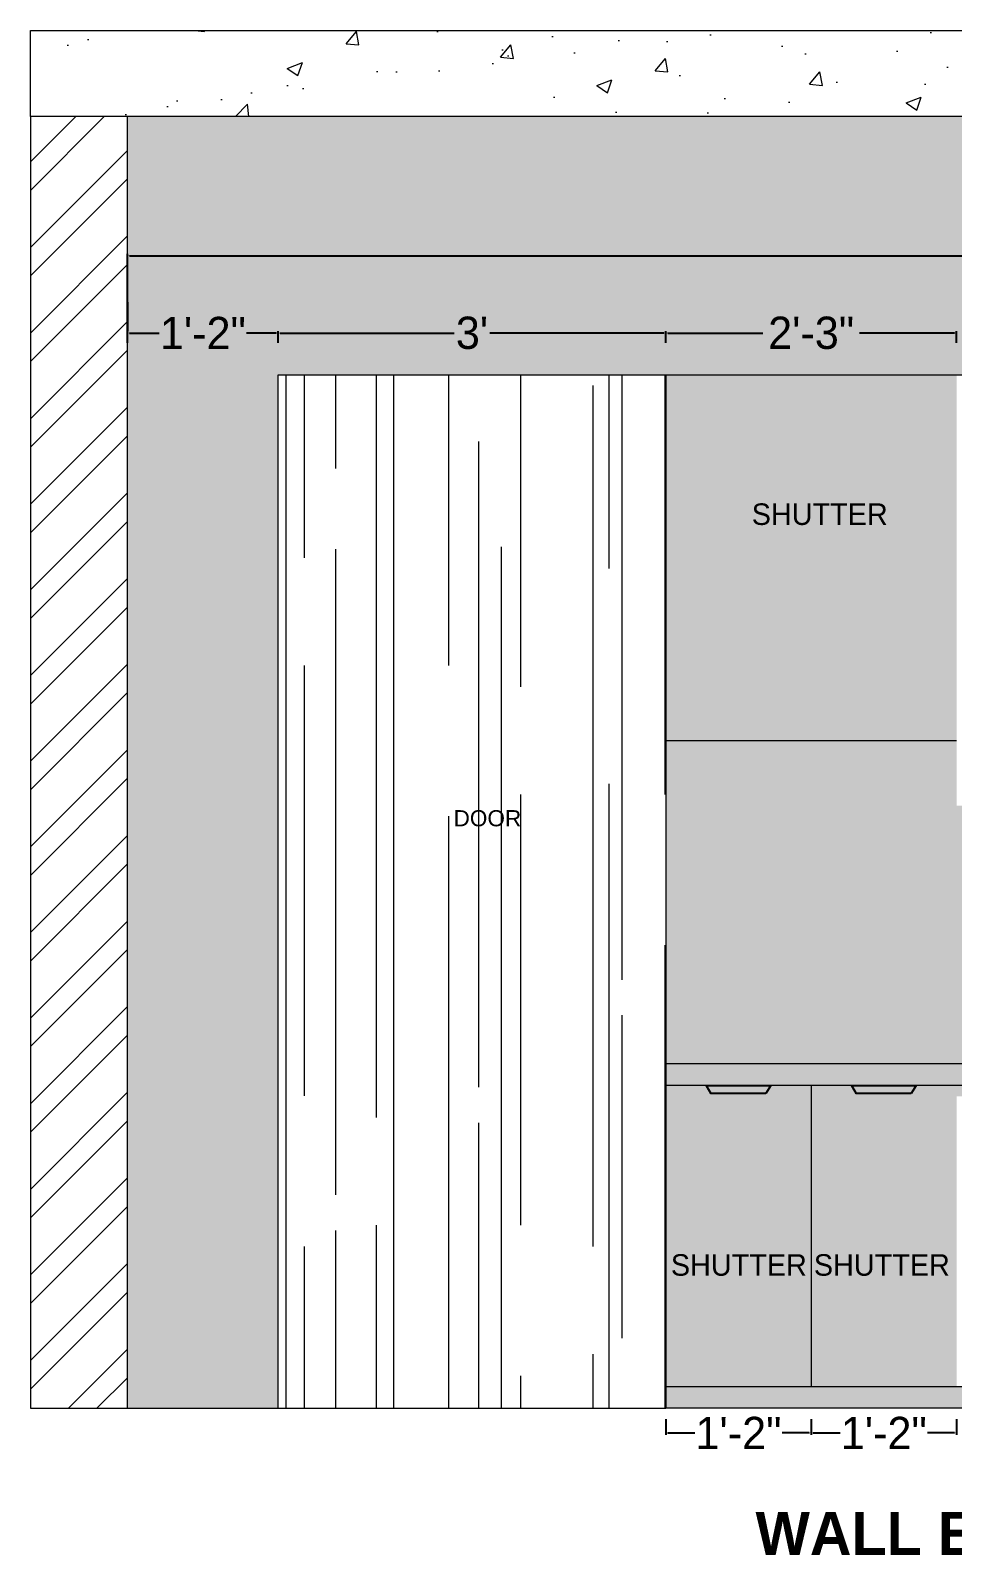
# Model space of a CAD drawing. Header units: inches. Extents: x 15448 to 46480, y -8154 to 0.
# Drawn here: x 22492.8 to 22578.4, y -4006.3 to -3864.6 of the extents above; entities that cross this region are included whole.
import ezdxf

# ---------------------------------------------------------------- set-up
doc = ezdxf.new("R2010")
doc.units = ezdxf.units.IN
doc.header["$MEASUREMENT"] = 0
for name, color, linetype in [('.', 30, 'Continuous'), ('IEL-HATCH-002', 7, 'Continuous'), ('PDF4_Text', 7, 'Continuous')]:
    doc.layers.add(name, color=color, linetype=linetype)
doc.styles.add('b.k', font='verdana.ttf')
doc.styles.add('HEMI', font='stylu.ttf')
doc.styles.add('PDF Arial', font='arial.ttf')
doc.dimstyles.new('STANDARD$0', dxfattribs={"dimscale": 0, "dimtxt": 6, "dimasz": 3, "dimexe": 2, "dimexo": 2, "dimgap": 0, "dimtad": 0, "dimtih": 1, "dimtoh": 1, "dimdec": 1, "dimzin": 0, "dimdsep": 46, "dimlunit": 4, "dimtxsty": 'b.k', "dimcen": 2.5, "dimclrd": 256, "dimclre": 256, "dimclrt": 256, "dimadec": 0, "dimazin": 0, "dimtfac": 1, "dimtdec": 1, "dimtofl": 0, "dimtmove": 2, "dimatfit": 2, "dimfxl": 1, "dimfrac": 2, "dimtolj": 1, "dimtzin": 0, "dimlwd": 9, "dimlwe": 9, "dimarcsym": 0})

# ---------------------------------------------------------------- blocks, each defined once
blk = doc.blocks.new('*D560')
at = {"color": 254, "lineweight": -2, "transparency": 16777216}
for p, q in [((22515.75, -3893.59), (22515.75, -3892.51)), ((22551.75, -3893.59), (22551.75, -3892.51))]:
    blk.add_line(p, q, dxfattribs=at)
at = {"color": 5, "lineweight": -2, "transparency": 16777216}
for p, q in [((22515.93, -3892.69), (22532.09, -3892.69)), ((22551.57, -3892.69), (22535.41, -3892.69))]:
    blk.add_line(p, q, dxfattribs=at)
at = {"color": 5, "transparency": 16777216}
for points in [[(22515.93, -3892.66), (22515.93, -3892.72), (22515.75, -3892.69)], [(22551.57, -3892.66), (22551.57, -3892.72), (22551.75, -3892.69)]]:
    blk.add_solid(points, dxfattribs=at)
at = {"layer": 'Defpoints', "color": 0, "transparency": 16777216}
for p in [(22551.75, -3892.69), (22515.75, -3896.59), (22551.75, -3896.59)]:
    blk.add_point(p, dxfattribs=at)
at = {"color": 5, "lineweight": 5, "transparency": 16777216, "insert": (22533.75, -3892.69), "char_height": 3, "attachment_point": 5, "style": 'HEMI'}
blk.add_mtext("\\A1;3'", dxfattribs=at)
blk = doc.blocks.new('*D561')
at = {"color": 254, "lineweight": -2, "transparency": 16777216}
for p, q in [((22551.75, -3893.59), (22551.75, -3892.51)), ((22578.75, -3893.59), (22578.75, -3892.51))]:
    blk.add_line(p, q, dxfattribs=at)
at = {"color": 5, "lineweight": -2, "transparency": 16777216}
for p, q in [((22551.93, -3892.69), (22560.76, -3892.69)), ((22578.57, -3892.69), (22569.74, -3892.69))]:
    blk.add_line(p, q, dxfattribs=at)
at = {"color": 5, "transparency": 16777216}
for points in [[(22551.93, -3892.66), (22551.93, -3892.72), (22551.75, -3892.69)], [(22578.57, -3892.66), (22578.57, -3892.72), (22578.75, -3892.69)]]:
    blk.add_solid(points, dxfattribs=at)
at = {"layer": 'Defpoints', "color": 0, "transparency": 16777216}
for p in [(22578.75, -3892.69), (22551.75, -3896.59), (22578.75, -3896.59)]:
    blk.add_point(p, dxfattribs=at)
at = {"color": 5, "lineweight": 5, "transparency": 16777216, "insert": (22565.25, -3892.69), "char_height": 3, "attachment_point": 5, "style": 'HEMI'}
blk.add_mtext('\\A1;2\'-3"', dxfattribs=at)
blk = doc.blocks.new('*D567')
at = {"color": 254, "lineweight": -2, "transparency": 16777216}
for p, q in [((22501.77, -3893.59), (22501.77, -3885.34)), ((22669.75, -3893.59), (22669.75, -3885.34))]:
    blk.add_line(p, q, dxfattribs=at)
at = {"color": 5, "lineweight": -2, "transparency": 16777216}
for p, q in [((22501.95, -3885.52), (22590.13, -3885.52)), ((22669.57, -3885.52), (22595.37, -3885.52))]:
    blk.add_line(p, q, dxfattribs=at)
at = {"color": 5, "transparency": 16777216}
for points in [[(22501.95, -3885.49), (22501.95, -3885.55), (22501.77, -3885.52)], [(22669.57, -3885.49), (22669.57, -3885.55), (22669.75, -3885.52)]]:
    blk.add_solid(points, dxfattribs=at)
at = {"layer": 'Defpoints', "color": 0, "transparency": 16777216}
for p in [(22501.77, -3885.52), (22501.77, -3896.59), (22669.75, -3896.59)]:
    blk.add_point(p, dxfattribs=at)
at = {"color": 5, "lineweight": 5, "transparency": 16777216, "insert": (22592.75, -3886.39), "char_height": 3, "attachment_point": 5, "style": 'HEMI'}
blk.add_mtext("\\A1;14'", dxfattribs=at)
blk = doc.blocks.new('*D568')
at = {"color": 254, "lineweight": -2, "transparency": 16777216}
for p, q in [((22501.77, -3889.81), (22501.77, -3892.51)), ((22515.75, -3893.59), (22515.75, -3892.51))]:
    blk.add_line(p, q, dxfattribs=at)
at = {"color": 5, "lineweight": -2, "transparency": 16777216}
for p, q in [((22501.95, -3892.69), (22504.71, -3892.69)), ((22515.57, -3892.69), (22512.81, -3892.69))]:
    blk.add_line(p, q, dxfattribs=at)
at = {"color": 5, "transparency": 16777216}
for points in [[(22501.95, -3892.66), (22501.95, -3892.72), (22501.77, -3892.69)], [(22515.57, -3892.66), (22515.57, -3892.72), (22515.75, -3892.69)]]:
    blk.add_solid(points, dxfattribs=at)
at = {"layer": 'Defpoints', "color": 0, "transparency": 16777216}
for p in [(22501.77, -3892.69), (22501.77, -3892.81), (22515.75, -3896.59)]:
    blk.add_point(p, dxfattribs=at)
at = {"color": 5, "lineweight": 5, "transparency": 16777216, "insert": (22508.76, -3892.69), "char_height": 3, "attachment_point": 5, "style": 'HEMI'}
blk.add_mtext('\\A1;1\'-2"', dxfattribs=at)
blk = doc.blocks.new('*D598')
at = {"color": 254, "lineweight": -2, "transparency": 16777216}
for p, q in [((22551.75, -3993.59), (22551.75, -3995.06)), ((22565.25, -3993.59), (22565.25, -3995.06))]:
    blk.add_line(p, q, dxfattribs=at)
at = {"color": 5, "lineweight": -2, "transparency": 16777216}
for p, q in [((22551.93, -3994.88), (22554.45, -3994.88)), ((22565.07, -3994.88), (22562.55, -3994.88))]:
    blk.add_line(p, q, dxfattribs=at)
at = {"color": 5, "transparency": 16777216}
for points in [[(22551.93, -3994.85), (22551.93, -3994.91), (22551.75, -3994.88)], [(22565.07, -3994.85), (22565.07, -3994.91), (22565.25, -3994.88)]]:
    blk.add_solid(points, dxfattribs=at)
at = {"layer": 'Defpoints', "color": 0, "transparency": 16777216}
for p in [(22551.75, -3990.59), (22565.25, -3990.59), (22565.25, -3994.88)]:
    blk.add_point(p, dxfattribs=at)
at = {"color": 5, "lineweight": 5, "transparency": 16777216, "insert": (22558.5, -3994.88), "char_height": 3, "attachment_point": 5, "style": 'HEMI'}
blk.add_mtext('\\A1;1\'-2"', dxfattribs=at)
blk = doc.blocks.new('*D599')
at = {"color": 254, "lineweight": -2, "transparency": 16777216}
for p, q in [((22565.25, -3993.59), (22565.25, -3995.06)), ((22578.75, -3993.59), (22578.75, -3995.06))]:
    blk.add_line(p, q, dxfattribs=at)
at = {"color": 5, "lineweight": -2, "transparency": 16777216}
for p, q in [((22565.43, -3994.88), (22567.95, -3994.88)), ((22578.57, -3994.88), (22576.05, -3994.88))]:
    blk.add_line(p, q, dxfattribs=at)
at = {"color": 5, "transparency": 16777216}
for points in [[(22565.43, -3994.85), (22565.43, -3994.91), (22565.25, -3994.88)], [(22578.57, -3994.85), (22578.57, -3994.91), (22578.75, -3994.88)]]:
    blk.add_solid(points, dxfattribs=at)
at = {"layer": 'Defpoints', "color": 0, "transparency": 16777216}
for p in [(22565.25, -3990.59), (22578.75, -3990.59), (22578.75, -3994.88)]:
    blk.add_point(p, dxfattribs=at)
at = {"color": 5, "lineweight": 5, "transparency": 16777216, "insert": (22572, -3994.88), "char_height": 3, "attachment_point": 5, "style": 'HEMI'}
blk.add_mtext('\\A1;1\'-2"', dxfattribs=at)
blk = doc.blocks.new('IUYGTFD')
at = {"layer": 'IEL-HATCH-002', "true_color": 0x000000, "transparency": 33554687}
h = blk.add_hatch(color=18, dxfattribs=at)
h.dxf.hatch_style = 1
h.paths.add_polyline_path([(19857.18, -3596.45), (19857.62, -3597.19), (19862.73, -3597.19), (19863.18, -3596.45)])
for p, q in [((19857.18, -3596.45), (19863.18, -3596.45)), ((19857.18, -3596.45), (19857.62, -3597.19)), ((19863.18, -3596.45), (19862.73, -3597.19)), ((19862.73, -3597.19), (19857.62, -3597.19))]:
    blk.add_line(p, q)

msp = doc.modelspace()

# ---------------------------------------------------------------- hatches: boundary and pattern name
at = {"layer": '.', "lineweight": 5, "true_color": 0xf27172}
h = msp.add_hatch(dxfattribs=at)
h.set_pattern_fill('ANSI32', color=11, scale=15)
h.set_pattern_definition([(45, (2567.5824, -358.7133), (-3.9774756, 3.9774756), []), (45, (2570.234, -358.7133), (-3.9774756, 3.9774756), [])])
h.paths.add_polyline_path([(22678.75, -3872.59), (22669.75, -3872.59), (22669.75, -3960.31), (22678.75, -3960.31)])
h.paths.add_polyline_path([(22678.75, -3960.31), (22669.75, -3960.31), (22669.75, -3962.55), (22678.75, -3962.55)])
h.paths.add_polyline_path([(22678.75, -3962.55), (22669.75, -3962.55), (22669.75, -3962.59), (22669.75, -3992.59), (22678.75, -3992.59)])
h.paths.add_polyline_path([(22501.77, -3872.59), (22492.75, -3872.59), (22492.75, -3992.59), (22501.77, -3992.59)])
at = {"layer": 'IEL-HATCH-002', "lineweight": 5, "true_color": 0x636466, "transparency": 33554687}
h = msp.add_hatch(dxfattribs=at)
h.set_pattern_fill('AR-CONC', color=251, scale=2)
h.set_pattern_definition([(50, (2567.582, -358.713), (14.3452037, -1.255043), [1.5, -16.5]), (355, (2567.582, -358.713), (-2.775027, 15.043843), [1.2, -13.2]), (100.451444, (2568.778, -358.818), (11.570177, 13.7888), [1.274804, -14.022842]), (46.1842, (2567.582, -354.713), (21.344827, -3.310386), [2.25, -24.75]), (96.63564, (2569.361, -354.99), (18.693239, 19.482372), [1.912207, -21.034275]), (351.18416, (2567.582, -354.713), (18.69324, 19.482372), [1.8, -19.8]), (21, (2569.582, -355.713), (11.938141, -8.052378), [1.5, -16.5]), (326, (2569.582, -355.713), (4.866307, 14.503001), [1.2, -13.2]), (71.451445, (2570.577, -356.384), (16.804448, 6.450623), [1.274804, -14.022842]), (37.5, (2567.5824, -358.7133), (0.2431971, 6.6578771), [0, -13.04, 0, -13.4, 0, -13.25]), (7.5, (2567.5824, -358.713), (5.2613907, 7.8882342), [0, -7.64, 0, -12.74, 0, -5.05]), (327.5, (2563.1224, -358.7133), (10.6764487, -0.4510974), [0, -5, 0, -15.6, 0, -20.7]), (317.5, (2561.122, -358.713), (11.6637234, 2.0020996), [0, -6.5, 0, -10.36, 0, -14.7])])
h.paths.add_polyline_path([(22678.75, -3872.59), (22678.75, -3864.59), (22492.75, -3864.59), (22492.75, -3872.59), (22515.75, -3872.59)])
at = {"layer": 'IEL-HATCH-002', "lineweight": 5, "true_color": 0xf5f5f0, "transparency": 33554687}
h = msp.add_hatch(color=7, dxfattribs=at)
h.dxf.hatch_style = 1
h.paths.add_polyline_path([(22551.75, -3896.59), (22669.75, -3896.59), (22669.75, -3872.59), (22515.75, -3872.59), (22501.77, -3872.59), (22501.77, -3992.59), (22515.75, -3992.59), (22515.75, -3896.59)])
at = {"layer": 'IEL-HATCH-002', "lineweight": 5, "true_color": 0x755f48, "transparency": 33554687}
h = msp.add_hatch(dxfattribs=at)
h.set_pattern_fill('AR-RROOF', color=37, scale=10, angle=90)
h.set_pattern_definition([(90, (6406.476, -1926.587), (-10, 22), [150, -20, 50, -10]), (90, (6401.476, -1913.287), (-13.3, -10), [30, -3.3, 60, -7.5]), (90, (6397.9764, -1921.5866), (-6.7, 52), [80, -14, 40, -10])])
h.paths.add_polyline_path([(22551.75, -3896.59), (22515.75, -3896.59), (22515.75, -3992.59), (22551.75, -3992.59)])
at = {"layer": 'IEL-HATCH-002', "lineweight": 5, "true_color": 0xbcafa9, "transparency": 33554687}
h = msp.add_hatch(color=253, dxfattribs=at)
h.dxf.hatch_style = 1
h.paths.add_polyline_path([(22551.75, -3930.59), (22578.75, -3930.59), (22578.75, -3896.59), (22551.75, -3896.59)])
at = {"layer": 'IEL-HATCH-002', "lineweight": 5, "true_color": 0xf9f9f6, "transparency": 33554687}
h = msp.add_hatch(color=7, dxfattribs=at)
h.dxf.hatch_style = 1
h.paths.add_polyline_path([(22598.77, -3960.59), (22598.77, -3958.43), (22602.46, -3958.43), (22600.88, -3958.01), (22601.09, -3957.21), (22602.68, -3957.64), (22602.46, -3958.43), (22604.69, -3958.43), (22604.69, -3957.61), (22605.51, -3957.61), (22605.51, -3958.43), (22607.73, -3958.43), (22607.52, -3957.64), (22609.11, -3957.21), (22609.32, -3958.01), (22607.73, -3958.43), (22620.62, -3958.43), (22619.03, -3958.01), (22619.24, -3957.21), (22620.83, -3957.64), (22620.62, -3958.43), (22622.84, -3958.43), (22622.84, -3957.61), (22623.66, -3957.61), (22623.66, -3958.43), (22625.88, -3958.43), (22625.67, -3957.64), (22627.26, -3957.21), (22627.47, -3958.01), (22625.88, -3958.43), (22629.58, -3958.43), (22629.58, -3960.59), (22644.75, -3960.59), (22644.75, -3960.29, -0.414214), (22644.95, -3960.09), (22645.05, -3960.09, -0.414214), (22645.25, -3960.29), (22645.25, -3960.59), (22653.75, -3960.59), (22669.75, -3960.59), (22669.75, -3930.59), (22650.75, -3930.59), (22650.75, -3936.59), (22632.75, -3936.59), (22632.75, -3930.59), (22624.37, -3930.59), (22624.37, -3935.08, -0.068705), (22639.09, -3939.74), (22638.86, -3940.23, 0.055728), (22627.12, -3936.18, 0.008802), (22624.89, -3935.78), (22622.56, -3938.56), (22607.16, -3938.56), (22604.83, -3935.78, 0.008802), (22602.6, -3936.18, 0.055728), (22590.86, -3940.23), (22590.63, -3939.74, -0.068705), (22605.35, -3935.08), (22605.35, -3930.59), (22596.75, -3930.59), (22596.75, -3936.59), (22578.75, -3936.59), (22578.75, -3930.59), (22551.75, -3930.59), (22551.75, -3960.59)])
h.paths.add_polyline_path([(22590.63, -3939.74, -0.048767), (22602.6, -3936.18, -0.012515), (22605.35, -3935.63), (22605.35, -3935.08, 0.068705)], flags=17)
at = {"layer": 'IEL-HATCH-002', "lineweight": 5, "true_color": 0x755f48, "transparency": 33554687}
h = msp.add_hatch(color=37, dxfattribs=at)
h.dxf.hatch_style = 1
h.paths.add_polyline_path([(22653.75, -3962.59), (22653.75, -3960.59), (22551.75, -3960.59), (22551.75, -3962.59)])
at = {"layer": 'IEL-HATCH-002', "lineweight": 5, "true_color": 0xbcafa9, "transparency": 33554687}
h = msp.add_hatch(color=253, dxfattribs=at)
h.dxf.hatch_style = 1
h.paths.add_polyline_path([(22565.25, -3963.59), (22551.75, -3963.59), (22551.75, -3990.59), (22565.25, -3990.59)])
h.paths.add_polyline_path([(22578.75, -3963.59), (22565.25, -3963.59), (22565.25, -3990.59), (22578.75, -3990.59)])
h.paths.add_polyline_path([(22632.75, -3963.59), (22614.75, -3963.59), (22614.75, -3990.59), (22632.75, -3990.59)])
h.paths.add_polyline_path([(22645.75, -3963.59), (22632.75, -3963.59), (22632.75, -3990.59), (22645.75, -3990.59)])
h.paths.add_polyline_path([(22578.75, -3962.59), (22551.75, -3962.59), (22551.75, -3963.59), (22578.75, -3963.59)])
h.paths.add_polyline_path([(22614.75, -3962.59), (22578.75, -3962.59), (22578.75, -3963.59), (22614.75, -3963.59)])
h.paths.add_polyline_path([(22669.75, -3990.59), (22551.75, -3990.59), (22551.75, -3992.59), (22669.75, -3992.59)])
h.paths.add_polyline_path([(22645.75, -3962.59), (22645.46, -3962.59), (22632.75, -3962.59), (22632.75, -3963.59), (22645.75, -3963.59)])
h.paths.add_polyline_path([(22632.75, -3962.59), (22614.75, -3962.59), (22614.75, -3963.59), (22632.75, -3963.59)])

# ---------------------------------------------------------------- linework, layer by layer
at = {"lineweight": 5}
for p, q in [((22492.75, -3872.59), (22492.75, -3864.59)), ((22492.75, -3864.59), (22678.75, -3864.59)), ((22515.75, -3872.59), (22492.75, -3872.59)), ((22492.75, -3872.59), (22492.75, -3992.59)), ((22501.77, -3992.59), (22501.77, -3872.59)), ((22678.75, -3872.59), (22515.75, -3872.59)), ((22515.75, -3992.59), (22515.75, -3896.59)), ((22515.75, -3896.59), (22551.75, -3896.59)), ((22542.75, -3896.59), (22669.75, -3896.59)), ((22551.75, -3896.59), (22551.75, -3992.59)), ((22578.75, -3930.59), (22551.75, -3930.59)), ((22653.75, -3960.59), (22551.75, -3960.59)), ((22654.04, -3962.59), (22551.75, -3962.59)), ((22565.25, -3962.59), (22565.25, -3990.59)), ((22669.75, -3990.59), (22551.75, -3990.59)), ((22492.75, -3992.59), (22551.75, -3992.59)), ((22678.75, -3992.59), (22551.75, -3992.59))]:
    msp.add_line(p, q, dxfattribs=at)

# ---------------------------------------------------------------- block references
for p in [(2698.32, -366.14), (2711.82, -366.14)]:
    msp.add_blockref('IUYGTFD', p, dxfattribs=at)

# ---------------------------------------------------------------- texts
at = {"color": 18, "lineweight": 5, "true_color": 0x000000, "char_height": 2, "width": 14.8665, "attachment_point": 3, "rotation": 0.0094, "style": 'HEMI'}
for insert in [(22572.36, -3908.52), (22564.85, -3978.27), (22578.13, -3978.27)]:
    msp.add_mtext('SHUTTER', dxfattribs=dict(at, insert=insert))
at = {"color": 1, "lineweight": 5, "insert": (22627.11, -4002.2), "char_height": 4, "width": 81.1585, "attachment_point": 3, "rotation": 0.0094, "style": 'HEMI'}
msp.add_mtext('\\pxqc;{\\fStylus BT|b1|i0|c0|p34;WALL ELEVATION B}', dxfattribs=at)
at = {"layer": 'PDF4_Text', "lineweight": 5, "insert": (22532.04, -3938.54), "char_height": 1.5, "attachment_point": 7, "style": 'PDF Arial'}
msp.add_mtext('\\pxqc;DOOR', dxfattribs=at)

# ---------------------------------------------------------------- dimensions: what is measured, and where the dimension line sits
at = {"lineweight": 5}
dim = msp.add_linear_dim(base=(22501.77, -3885.52), p1=(22669.75, -3896.59), p2=(22501.77, -3896.59), dimstyle='STANDARD$0', override={"dimscale": 1, "dimtxt": 3, "dimasz": 0.18, "dimexe": 0.18, "dimexo": 3, "dimgap": 0.09, "dimdec": 0, "dimtxsty": 'HEMI', "dimcen": 0.09, "dimclrd": 5, "dimclre": 254, "dimclrt": 5, "dimtdec": 0, "dimtmove": 1, "dimatfit": 3, "dimfxl": 0.03937, "dimfrac": 0, "dimlwd": 65534, "dimlwe": 65534, "dimarcsym": 1}, dxfattribs=at)
dim.commit()
dim.dimension.update_dxf_attribs({"geometry": '*D567', "text_midpoint": (22592.75, -3886.39), "dimtype": 160})
for base, p1, p2, override, picture, middle in [((22501.77, -3892.69), (22515.75, -3896.59), (22501.77, -3892.81), {"dimscale": 1, "dimtxt": 3, "dimasz": 0.18, "dimexe": 0.18, "dimexo": 3, "dimgap": 0.09, "dimdec": 0, "dimtxsty": 'HEMI', "dimcen": 0.09, "dimclrd": 5, "dimclre": 254, "dimclrt": 5, "dimtdec": 0, "dimtmove": 1, "dimatfit": 3, "dimfxl": 0.03937, "dimfrac": 0, "dimlwd": 65534, "dimlwe": 65534, "dimarcsym": 1}, '*D568', (22508.76, -3892.69)), ((22551.75, -3892.69), (22515.75, -3896.59), (22551.75, -3896.59), {"dimscale": 1, "dimtxt": 3, "dimasz": 0.18, "dimexe": 0.18, "dimexo": 3, "dimgap": 0.09, "dimdec": 0, "dimtxsty": 'HEMI', "dimcen": 0.09, "dimclrd": 5, "dimclre": 254, "dimclrt": 5, "dimtdec": 0, "dimtmove": 0, "dimatfit": 3, "dimfxl": 0.03937, "dimfrac": 0, "dimlwd": 65534, "dimlwe": 65534, "dimarcsym": 1}, '*D560', (22533.75, -3892.69)), ((22578.75, -3892.69), (22551.75, -3896.59), (22578.75, -3896.59), {"dimscale": 1, "dimtxt": 3, "dimasz": 0.18, "dimexe": 0.18, "dimexo": 3, "dimgap": 0.09, "dimdec": 0, "dimtxsty": 'HEMI', "dimcen": 0.09, "dimclrd": 5, "dimclre": 254, "dimclrt": 5, "dimtdec": 0, "dimtmove": 1, "dimatfit": 3, "dimfxl": 0.03937, "dimfrac": 0, "dimlwd": 65534, "dimlwe": 65534, "dimarcsym": 1}, '*D561', (22565.25, -3892.69)), ((22565.25049948, -3994.8773169), (22551.75049948, -3990.58659941), (22565.25049948, -3990.58659941), {"dimscale": 1, "dimtxt": 3, "dimasz": 0.18, "dimexe": 0.18, "dimexo": 3, "dimgap": 0.09, "dimdec": 0, "dimtxsty": 'HEMI', "dimcen": 0.09, "dimclrd": 5, "dimclre": 254, "dimclrt": 5, "dimtdec": 0, "dimtmove": 0, "dimatfit": 3, "dimfxl": 0.03937, "dimfrac": 0, "dimlwd": 65534, "dimlwe": 65534, "dimarcsym": 1}, '*D598', (22558.50049948, -3994.8773169)), ((22578.75049948, -3994.8773169), (22565.25049948, -3990.58659941), (22578.75049948, -3990.58659941), {"dimscale": 1, "dimtxt": 3, "dimasz": 0.18, "dimexe": 0.18, "dimexo": 3, "dimgap": 0.09, "dimdec": 0, "dimtxsty": 'HEMI', "dimcen": 0.09, "dimclrd": 5, "dimclre": 254, "dimclrt": 5, "dimtdec": 0, "dimtmove": 1, "dimatfit": 3, "dimfxl": 0.03937, "dimfrac": 0, "dimlwd": 65534, "dimlwe": 65534, "dimarcsym": 1}, '*D599', (22572.00049948, -3994.8773169))]:
    dim = msp.add_linear_dim(base=base, p1=p1, p2=p2, dimstyle='STANDARD$0', override=override, dxfattribs=at)
    dim.commit()
    dim.dimension.update_dxf_attribs({"geometry": picture, "text_midpoint": middle})

doc.saveas('drawing.dxf')
